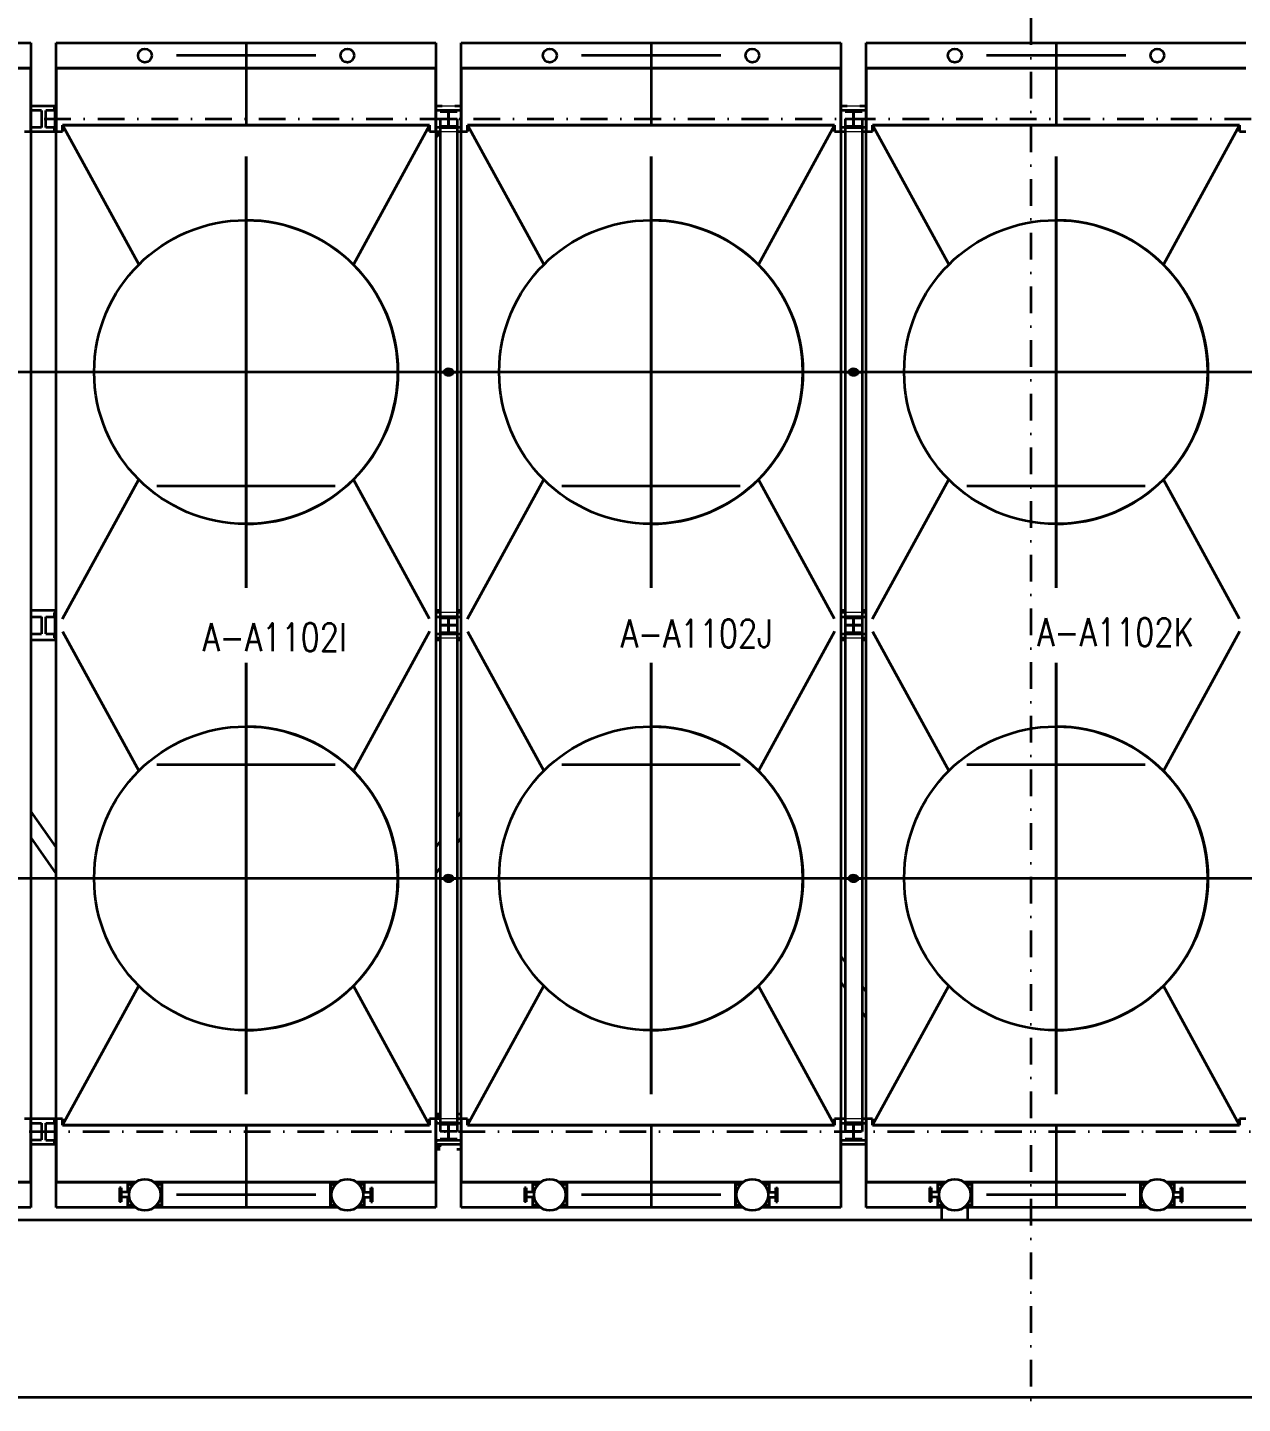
# Model space of a CAD drawing. Header units: inches. Extents: x 3135 to 9031, y -914 to 4011.
# Drawn here: x 7976 to 8530, y 2795 to 3423 of the extents above; entities that cross this region are included whole.
import ezdxf
from ezdxf.enums import TextEntityAlignment as Align

# ---------------------------------------------------------------- set-up
doc = ezdxf.new("R2010")
doc.units = ezdxf.units.IN
doc.header["$MEASUREMENT"] = 0
doc.linetypes.add('DASHDOT2', pattern=[12.700025, 6.350013, -3.175006, 0, -3.175006])
doc.linetypes.add('HIDDEN2', pattern=[0.1875, 0.125, -0.0625])
for name, color, linetype in [('Default', 7, 'Continuous'), ('TF_P_CENTER', 7, 'Continuous'), ('TF_P_Equipment', 7, 'Continuous'), ('TF_P_Steel', 7, 'Continuous')]:
    doc.layers.add(name, color=color, linetype=linetype)
doc.styles.add('ROMANS', font='romans.shx')

# ---------------------------------------------------------------- blocks, each defined once
blk = doc.blocks.new('A$Cdd380a1b')
at = {"layer": 'TF_P_CENTER', "color": 8, "linetype": 'DASHDOT2', "lineweight": 35}
for p, q in [((-39.2426, -8.6142), (-39.2426, -8.9076)), ((-37.7988, -8.6142), (-37.7988, -8.9076)), ((-36.3551, -8.6142), (-36.3551, -8.9076)), ((-38.9943, -8.6593), (-39.4908, -8.6593)), ((-37.5506, -8.6593), (-38.0471, -8.6593)), ((-36.1068, -8.6593), (-36.6034, -8.6593)), ((-39.2426, -9.0185), (-39.2426, -10.556)), ((-39.2426, -10.556), (-39.2426, -9.0185)), ((-37.7989, -9.0185), (-37.7989, -10.556)), ((-37.7988, -10.556), (-37.7988, -9.0185)), ((-36.3551, -9.0185), (-36.3551, -10.556)), ((-36.3551, -10.556), (-36.3551, -9.0185)), ((-39.9176, -9.7873), (-41.4551, -9.7873)), ((-38.4738, -9.7873), (-40.0114, -9.7873)), ((-39.9176, -9.7873), (-39.9176, -9.7873)), ((-37.0301, -9.7873), (-38.5676, -9.7873)), ((-38.4738, -9.7873), (-38.4738, -9.7873)), ((-35.5864, -9.7873), (-37.1239, -9.7873)), ((-39.2426, -10.5109), (-39.2426, -9.8757)), ((-37.7988, -10.5109), (-37.7988, -9.8757)), ((-36.3551, -10.5109), (-36.3551, -9.8757)), ((-39.5602, -10.1933), (-38.925, -10.1933)), ((-38.1164, -10.1933), (-37.4812, -10.1933)), ((-36.6727, -10.1933), (-36.0375, -10.1933)), ((-39.2426, -10.8232), (-39.2426, -12.3607)), ((-39.2426, -12.3607), (-39.2426, -10.8232)), ((-37.7989, -10.8232), (-37.7989, -12.3607)), ((-37.7988, -12.3607), (-37.7988, -10.8232)), ((-36.3551, -12.3607), (-36.3551, -10.8232)), ((-36.3551, -10.8232), (-36.3551, -12.3607)), ((-39.2426, -11.5035), (-39.2426, -10.8683)), ((-37.7988, -11.5035), (-37.7988, -10.8683)), ((-36.3551, -11.5035), (-36.3551, -10.8683)), ((-39.5602, -11.1859), (-38.925, -11.1859)), ((-38.1164, -11.1859), (-37.4812, -11.1859)), ((-36.6727, -11.1859), (-36.0375, -11.1859)), ((-39.9176, -11.592), (-41.4551, -11.592)), ((-38.4738, -11.592), (-40.0114, -11.592)), ((-39.9176, -11.592), (-39.9176, -11.592)), ((-37.0301, -11.592), (-38.5676, -11.592)), ((-38.4738, -11.592), (-38.4738, -11.592)), ((-35.5864, -11.592), (-37.1239, -11.592)), ((-39.2426, -12.4716), (-39.2426, -12.765)), ((-37.7988, -12.4716), (-37.7988, -12.765)), ((-36.3551, -12.4716), (-36.3551, -12.765)), ((-38.9943, -12.7199), (-39.4908, -12.7199)), ((-37.5506, -12.7199), (-38.0471, -12.7199)), ((-36.1068, -12.7199), (-36.6034, -12.7199))]:
    blk.add_line(p, q, dxfattribs=at)
at = {"layer": 'TF_P_Equipment', "color": 8, "linetype": 'Continuous', "lineweight": 35}
for p, q in [((-41.3631, -8.6142), (-40.0096, -8.6142)), ((-40.0096, -8.6142), (-40.0096, -8.7045)), ((-39.9193, -8.6142), (-38.5658, -8.6142)), ((-39.9193, -8.7045), (-39.9193, -8.6142)), ((-38.5658, -8.6142), (-38.5658, -8.7045)), ((-38.4756, -8.6142), (-37.1221, -8.6142)), ((-38.4756, -8.7045), (-38.4756, -8.6142)), ((-37.1221, -8.6142), (-37.1221, -8.7045)), ((-37.0319, -8.6142), (-35.6783, -8.6142)), ((-37.0319, -8.7045), (-37.0319, -8.6142)), ((-40.0096, -8.7045), (-41.3631, -8.7045)), ((-41.3631, -8.7045), (-40.0096, -8.7045)), ((-40.0096, -8.9301), (-40.0096, -8.7045)), ((-40.0096, -8.7045), (-40.0096, -8.9301)), ((-39.9193, -8.7045), (-39.9193, -8.9301)), ((-39.9193, -8.9301), (-39.9193, -8.7045)), ((-38.5658, -8.7045), (-39.9193, -8.7045)), ((-39.9193, -8.7045), (-38.5658, -8.7045)), ((-38.5658, -8.9301), (-38.5658, -8.7045)), ((-38.5658, -8.7045), (-38.5658, -8.9301)), ((-37.1221, -8.7045), (-38.4756, -8.7045)), ((-38.4756, -8.7045), (-37.1221, -8.7045)), ((-38.4756, -8.7045), (-38.4756, -8.9301)), ((-38.4756, -8.9301), (-38.4756, -8.7045)), ((-37.1221, -8.9301), (-37.1221, -8.7045)), ((-37.1221, -8.7045), (-37.1221, -8.9301)), ((-37.0319, -8.7045), (-37.0319, -8.9301)), ((-37.0319, -8.9301), (-37.0319, -8.7045)), ((-35.6783, -8.7045), (-37.0319, -8.7045)), ((-37.0319, -8.7045), (-35.6783, -8.7045)), ((-39.9269, -8.8398), (-39.9269, -8.8548)), ((-39.9269, -8.8398), (-39.9269, -8.8548)), ((-39.9193, -8.8398), (-39.9269, -8.8398)), ((-39.9193, -8.8398), (-39.9269, -8.8398)), ((-38.5436, -8.8398), (-38.5658, -8.8398)), ((-38.5436, -8.8398), (-38.5658, -8.8398)), ((-38.4756, -8.8398), (-38.4979, -8.8398)), ((-38.4756, -8.8398), (-38.4979, -8.8398)), ((-38.4756, -8.8548), (-38.4756, -8.8398)), ((-38.4756, -8.8548), (-38.4756, -8.8398)), ((-37.0998, -8.8398), (-37.1221, -8.8398)), ((-37.0998, -8.8398), (-37.1221, -8.8398)), ((-37.0319, -8.8398), (-37.0541, -8.8398)), ((-37.0319, -8.8398), (-37.0541, -8.8398)), ((-37.0319, -8.8548), (-37.0319, -8.8398)), ((-37.0319, -8.8548), (-37.0319, -8.8398)), ((-39.9269, -8.9151), (-39.9269, -8.9301)), ((-39.9269, -8.9151), (-39.9269, -8.9301)), ((-38.5884, -8.9075), (-39.8968, -8.9075)), ((-39.8968, -8.9075), (-38.5884, -8.9075)), ((-39.8968, -8.9075), (-39.8968, -8.9301)), ((-39.8968, -8.9301), (-39.8968, -8.9075)), ((-39.8968, -8.9075), (-39.6254, -9.4044)), ((-38.5884, -8.9075), (-38.8597, -9.4044)), ((-38.5884, -8.9301), (-38.5884, -8.9075)), ((-38.5884, -8.9075), (-38.5884, -8.9301)), ((-38.4756, -8.9301), (-38.4756, -8.9151)), ((-38.4756, -8.9301), (-38.4756, -8.9151)), ((-38.453, -8.9075), (-38.453, -8.9301)), ((-38.453, -8.9301), (-38.453, -8.9075)), ((-38.453, -8.9075), (-38.1817, -9.4044)), ((-37.1446, -8.9075), (-38.453, -8.9075)), ((-38.453, -8.9075), (-37.1446, -8.9075)), ((-37.1446, -8.9075), (-37.416, -9.4044)), ((-37.1446, -8.9301), (-37.1446, -8.9075)), ((-37.1446, -8.9075), (-37.1446, -8.9301)), ((-37.0319, -8.9301), (-37.0319, -8.9151)), ((-37.0319, -8.9301), (-37.0319, -8.9151)), ((-35.7009, -8.9075), (-37.0093, -8.9075)), ((-37.0093, -8.9075), (-35.7009, -8.9075)), ((-37.0093, -8.9075), (-37.0093, -8.9301)), ((-37.0093, -8.9301), (-37.0093, -8.9075)), ((-37.0093, -8.9075), (-36.7379, -9.4044)), ((-35.7009, -8.9075), (-35.9723, -9.4044)), ((-35.7009, -8.9301), (-35.7009, -8.9075)), ((-35.7009, -8.9075), (-35.7009, -8.9301)), ((-40.0322, -8.9301), (-40.0096, -8.9301)), ((-40.0096, -8.9301), (-40.0096, -12.4492)), ((-39.9269, -8.9301), (-39.9193, -8.9301)), ((-39.9269, -8.9301), (-39.9193, -8.9301)), ((-39.9193, -12.4492), (-39.9193, -8.9301)), ((-39.9193, -8.9301), (-39.8967, -8.9301)), ((-38.5885, -8.9301), (-38.5658, -8.9301)), ((-38.5658, -8.9301), (-38.5509, -8.9301)), ((-38.5658, -8.9301), (-38.5509, -8.9301)), ((-38.5658, -8.9301), (-38.5658, -12.4492)), ((-38.4906, -8.9301), (-38.4756, -8.9301)), ((-38.4906, -8.9301), (-38.4756, -8.9301)), ((-38.4756, -12.4492), (-38.4756, -8.9301)), ((-38.4756, -8.9301), (-38.453, -8.9301)), ((-37.1447, -8.9301), (-37.1221, -8.9301)), ((-37.1221, -8.9301), (-37.1071, -8.9301)), ((-37.1221, -8.9301), (-37.1071, -8.9301)), ((-37.1221, -8.9301), (-37.1221, -12.4492)), ((-37.0468, -8.9301), (-37.0319, -8.9301)), ((-37.0468, -8.9301), (-37.0319, -8.9301)), ((-37.0319, -12.4492), (-37.0319, -8.9301)), ((-37.0319, -8.9301), (-37.0092, -8.9301)), ((-35.701, -8.9301), (-35.6783, -8.9301)), ((-39.8967, -10.6669), (-39.6254, -10.1701)), ((-38.5885, -10.6669), (-38.8597, -10.1701)), ((-38.453, -10.6669), (-38.1817, -10.1701)), ((-37.1447, -10.6669), (-37.416, -10.1701)), ((-37.0092, -10.6669), (-36.7379, -10.1701)), ((-35.701, -10.6669), (-35.9723, -10.1701)), ((-39.9193, -10.6445), (-39.9269, -10.6445)), ((-39.9193, -10.6445), (-39.9269, -10.6445)), ((-39.9269, -10.6445), (-39.9269, -10.6595)), ((-39.9269, -10.6445), (-39.9269, -10.6595)), ((-38.5509, -10.6445), (-38.5658, -10.6445)), ((-38.5509, -10.6445), (-38.5658, -10.6445)), ((-38.4756, -10.6445), (-38.4906, -10.6445)), ((-38.4756, -10.6445), (-38.4906, -10.6445)), ((-38.4756, -10.6595), (-38.4756, -10.6445)), ((-38.4756, -10.6595), (-38.4756, -10.6445)), ((-37.1071, -10.6445), (-37.1221, -10.6445)), ((-37.1071, -10.6445), (-37.1221, -10.6445)), ((-37.0319, -10.6445), (-37.0468, -10.6445)), ((-37.0319, -10.6445), (-37.0468, -10.6445)), ((-37.0319, -10.6595), (-37.0319, -10.6445)), ((-37.0319, -10.6595), (-37.0319, -10.6445)), ((-39.9269, -10.7198), (-39.9269, -10.7347)), ((-39.9269, -10.7198), (-39.9269, -10.7347)), ((-39.9269, -10.7347), (-39.9193, -10.7347)), ((-39.9269, -10.7347), (-39.9193, -10.7347)), ((-39.8967, -10.7123), (-39.6254, -11.2091)), ((-38.5885, -10.7123), (-38.8597, -11.2091)), ((-38.5658, -10.7347), (-38.5509, -10.7347)), ((-38.5658, -10.7347), (-38.5509, -10.7347)), ((-38.4906, -10.7347), (-38.4756, -10.7347)), ((-38.4906, -10.7347), (-38.4756, -10.7347)), ((-38.4756, -10.7347), (-38.4756, -10.7198)), ((-38.4756, -10.7347), (-38.4756, -10.7198)), ((-38.453, -10.7123), (-38.1817, -11.2091)), ((-37.1447, -10.7123), (-37.416, -11.2091)), ((-37.1221, -10.7347), (-37.1071, -10.7347)), ((-37.1221, -10.7347), (-37.1071, -10.7347)), ((-37.0468, -10.7347), (-37.0319, -10.7347)), ((-37.0468, -10.7347), (-37.0319, -10.7347)), ((-37.0319, -10.7347), (-37.0319, -10.7198)), ((-37.0319, -10.7347), (-37.0319, -10.7198)), ((-37.0092, -10.7123), (-36.7379, -11.2091)), ((-35.701, -10.7123), (-35.9723, -11.2091)), ((-39.8968, -12.4718), (-39.6254, -11.9748)), ((-38.5884, -12.4718), (-38.8597, -11.9748)), ((-38.453, -12.4718), (-38.1817, -11.9748)), ((-37.1446, -12.4718), (-37.416, -11.9748)), ((-37.0093, -12.4718), (-36.7379, -11.9748)), ((-35.7009, -12.4718), (-35.9723, -11.9748)), ((-40.0096, -12.4492), (-40.0322, -12.4492)), ((-40.0096, -12.6748), (-40.0096, -12.4492)), ((-40.0096, -12.4492), (-40.0096, -12.6748)), ((-39.9269, -12.4492), (-39.9269, -12.4642)), ((-39.9269, -12.4492), (-39.9269, -12.4642)), ((-39.9193, -12.4492), (-39.9269, -12.4492)), ((-39.9193, -12.4492), (-39.9269, -12.4492)), ((-39.8967, -12.4492), (-39.9193, -12.4492)), ((-39.9193, -12.4492), (-39.9193, -12.6748)), ((-39.9193, -12.6748), (-39.9193, -12.4492)), ((-39.8968, -12.4492), (-39.8968, -12.4718)), ((-39.8968, -12.4718), (-39.8968, -12.4492)), ((-38.5658, -12.4492), (-38.5885, -12.4492)), ((-38.5884, -12.4718), (-38.5884, -12.4492)), ((-38.5884, -12.4492), (-38.5884, -12.4718)), ((-38.5658, -12.6748), (-38.5658, -12.4492)), ((-38.5658, -12.4492), (-38.5658, -12.6748)), ((-38.5509, -12.4492), (-38.5639, -12.4492)), ((-38.5509, -12.4492), (-38.5639, -12.4492)), ((-38.4756, -12.4492), (-38.4906, -12.4492)), ((-38.4756, -12.4492), (-38.4906, -12.4492)), ((-38.4756, -12.4642), (-38.4756, -12.4492)), ((-38.4756, -12.4642), (-38.4756, -12.4492)), ((-38.4756, -12.4492), (-38.4756, -12.6748)), ((-38.4756, -12.6748), (-38.4756, -12.4492)), ((-38.453, -12.4492), (-38.4756, -12.4492)), ((-38.453, -12.4492), (-38.453, -12.4718)), ((-38.453, -12.4718), (-38.453, -12.4492)), ((-37.1221, -12.4492), (-37.1447, -12.4492)), ((-37.1446, -12.4718), (-37.1446, -12.4492)), ((-37.1446, -12.4492), (-37.1446, -12.4718)), ((-37.1071, -12.4492), (-37.1221, -12.4492)), ((-37.1071, -12.4492), (-37.1221, -12.4492)), ((-37.1221, -12.6748), (-37.1221, -12.4492)), ((-37.1221, -12.4492), (-37.1221, -12.6748)), ((-37.0319, -12.4492), (-37.0468, -12.4492)), ((-37.0319, -12.4492), (-37.0468, -12.4492)), ((-37.0092, -12.4492), (-37.0319, -12.4492)), ((-37.0319, -12.4642), (-37.0319, -12.4492)), ((-37.0319, -12.4642), (-37.0319, -12.4492)), ((-37.0319, -12.4492), (-37.0319, -12.6748)), ((-37.0319, -12.6748), (-37.0319, -12.4492)), ((-37.0093, -12.4492), (-37.0093, -12.4718)), ((-37.0093, -12.4718), (-37.0093, -12.4492)), ((-35.6783, -12.4492), (-35.701, -12.4492)), ((-35.7009, -12.4718), (-35.7009, -12.4492)), ((-35.7009, -12.4492), (-35.7009, -12.4718)), ((-39.8968, -12.4718), (-38.5884, -12.4718)), ((-38.5884, -12.4718), (-39.8968, -12.4718)), ((-38.453, -12.4718), (-37.1446, -12.4718)), ((-37.1446, -12.4718), (-38.453, -12.4718)), ((-37.0093, -12.4718), (-35.7009, -12.4718)), ((-35.7009, -12.4718), (-37.0093, -12.4718)), ((-39.9269, -12.5245), (-39.9269, -12.5394)), ((-39.9269, -12.5245), (-39.9269, -12.5394)), ((-39.9269, -12.5394), (-39.9193, -12.5394)), ((-39.9269, -12.5394), (-39.9193, -12.5394)), ((-38.5638, -12.5394), (-38.4756, -12.5394)), ((-38.5638, -12.5394), (-38.4756, -12.5394)), ((-38.4756, -12.5394), (-38.4756, -12.5245)), ((-38.4756, -12.5394), (-38.4756, -12.5245)), ((-37.1221, -12.5394), (-37.0319, -12.5394)), ((-37.1221, -12.5394), (-37.0319, -12.5394)), ((-37.0319, -12.5394), (-37.0319, -12.5245)), ((-37.0319, -12.5394), (-37.0319, -12.5245)), ((-40.2918, -12.6748), (-40.0096, -12.6748)), ((-40.0096, -12.6748), (-40.2918, -12.6748)), ((-40.0096, -12.6748), (-40.0096, -12.765)), ((-39.9193, -12.765), (-39.9193, -12.6748)), ((-39.9193, -12.6748), (-39.6371, -12.6748)), ((-39.6371, -12.6748), (-39.9193, -12.6748)), ((-39.6876, -12.6955), (-39.6937, -12.6955)), ((-39.6937, -12.6955), (-39.6937, -12.7199)), ((-39.6876, -12.6955), (-39.6876, -12.7199)), ((-39.6637, -12.6785), (-39.6484, -12.6861)), ((-39.6637, -12.6785), (-39.6637, -12.711)), ((-39.6637, -12.711), (-39.6637, -12.6785)), ((-39.6416, -12.6785), (-39.6637, -12.6785)), ((-39.6637, -12.6785), (-39.6416, -12.6785)), ((-39.5699, -12.6748), (-38.9152, -12.6748)), ((-38.9152, -12.6748), (-39.5699, -12.6748)), ((-39.5434, -12.6785), (-39.5654, -12.6785)), ((-39.5654, -12.6785), (-39.5434, -12.6785)), ((-39.5434, -12.6785), (-39.5586, -12.6861)), ((-39.5434, -12.7613), (-39.5434, -12.6785)), ((-39.5434, -12.6785), (-39.5434, -12.7613)), ((-38.9418, -12.6785), (-38.9266, -12.6861)), ((-38.9418, -12.6785), (-38.9418, -12.7613)), ((-38.9418, -12.7613), (-38.9418, -12.6785)), ((-38.9198, -12.6785), (-38.9418, -12.6785)), ((-38.9418, -12.6785), (-38.9198, -12.6785)), ((-38.848, -12.6748), (-38.5658, -12.6748)), ((-38.5658, -12.6748), (-38.848, -12.6748)), ((-38.8215, -12.6785), (-38.8435, -12.6785)), ((-38.8435, -12.6785), (-38.8215, -12.6785)), ((-38.8215, -12.6785), (-38.8367, -12.6861)), ((-38.8215, -12.711), (-38.8215, -12.6785)), ((-38.8215, -12.6785), (-38.8215, -12.711)), ((-38.7975, -12.6955), (-38.7914, -12.6955)), ((-38.7975, -12.7199), (-38.7975, -12.6955)), ((-38.7914, -12.7199), (-38.7914, -12.6955)), ((-38.5658, -12.6748), (-38.5658, -12.765)), ((-38.4756, -12.765), (-38.4756, -12.6748)), ((-38.4756, -12.6748), (-38.1934, -12.6748)), ((-38.1934, -12.6748), (-38.4756, -12.6748)), ((-38.2439, -12.6955), (-38.25, -12.6955)), ((-38.25, -12.6955), (-38.25, -12.7199)), ((-38.2439, -12.6955), (-38.2439, -12.7199)), ((-38.2199, -12.6785), (-38.2047, -12.6861)), ((-38.1979, -12.6785), (-38.2199, -12.6785)), ((-38.2199, -12.6785), (-38.1979, -12.6785)), ((-38.2199, -12.6785), (-38.2199, -12.711)), ((-38.2199, -12.711), (-38.2199, -12.6785)), ((-38.1262, -12.6748), (-37.4715, -12.6748)), ((-37.4715, -12.6748), (-38.1262, -12.6748)), ((-38.0996, -12.6785), (-38.1216, -12.6785)), ((-38.1216, -12.6785), (-38.0996, -12.6785)), ((-38.0996, -12.6785), (-38.1148, -12.6861)), ((-38.0996, -12.7613), (-38.0996, -12.6785)), ((-38.0996, -12.6785), (-38.0996, -12.7613)), ((-37.4981, -12.6785), (-37.4981, -12.7613)), ((-37.4981, -12.7613), (-37.4981, -12.6785)), ((-37.476, -12.6785), (-37.4981, -12.6785)), ((-37.4981, -12.6785), (-37.476, -12.6785)), ((-37.4981, -12.6785), (-37.4828, -12.6861)), ((-37.4043, -12.6748), (-37.1221, -12.6748)), ((-37.1221, -12.6748), (-37.4043, -12.6748)), ((-37.3778, -12.6785), (-37.3998, -12.6785)), ((-37.3998, -12.6785), (-37.3778, -12.6785)), ((-37.3778, -12.6785), (-37.393, -12.6861)), ((-37.3778, -12.711), (-37.3778, -12.6785)), ((-37.3778, -12.6785), (-37.3778, -12.711)), ((-37.3538, -12.6955), (-37.3477, -12.6955)), ((-37.3538, -12.7199), (-37.3538, -12.6955)), ((-37.3477, -12.7199), (-37.3477, -12.6955)), ((-37.1221, -12.6748), (-37.1221, -12.765)), ((-37.0319, -12.765), (-37.0319, -12.6748)), ((-37.0319, -12.6748), (-36.7496, -12.6748)), ((-36.7496, -12.6748), (-37.0319, -12.6748)), ((-36.8001, -12.6955), (-36.8063, -12.6955)), ((-36.8063, -12.6955), (-36.8063, -12.7199)), ((-36.8001, -12.6955), (-36.8001, -12.7199)), ((-36.7542, -12.6785), (-36.7762, -12.6785)), ((-36.7762, -12.6785), (-36.7542, -12.6785)), ((-36.7762, -12.6785), (-36.761, -12.6861)), ((-36.7762, -12.6785), (-36.7762, -12.711)), ((-36.7762, -12.711), (-36.7762, -12.6785)), ((-36.6824, -12.6748), (-36.0278, -12.6748)), ((-36.0278, -12.6748), (-36.6824, -12.6748)), ((-36.6559, -12.6785), (-36.6779, -12.6785)), ((-36.6779, -12.6785), (-36.6559, -12.6785)), ((-36.6559, -12.6785), (-36.6711, -12.6861)), ((-36.6559, -12.7613), (-36.6559, -12.6785)), ((-36.6559, -12.6785), (-36.6559, -12.7613)), ((-36.0323, -12.6785), (-36.0543, -12.6785)), ((-36.0543, -12.6785), (-36.0323, -12.6785)), ((-36.0543, -12.6785), (-36.0391, -12.6861)), ((-36.0543, -12.6785), (-36.0543, -12.7613)), ((-36.0543, -12.7613), (-36.0543, -12.6785)), ((-35.9605, -12.6748), (-35.6783, -12.6748)), ((-35.6783, -12.6748), (-35.9605, -12.6748)), ((-35.934, -12.6785), (-35.956, -12.6785)), ((-35.956, -12.6785), (-35.934, -12.6785)), ((-35.934, -12.6785), (-35.9492, -12.6861)), ((-35.934, -12.711), (-35.934, -12.6785)), ((-35.934, -12.6785), (-35.934, -12.711)), ((-35.91, -12.6955), (-35.9039, -12.6955)), ((-35.91, -12.7199), (-35.91, -12.6955)), ((-35.9039, -12.7199), (-35.9039, -12.6955)), ((-39.6937, -12.7199), (-39.6937, -12.7443)), ((-39.6876, -12.7443), (-39.6937, -12.7443)), ((-39.659, -12.711), (-39.6876, -12.711)), ((-39.6876, -12.7199), (-39.6876, -12.7443)), ((-39.659, -12.7288), (-39.6876, -12.7288)), ((-39.6637, -12.7288), (-39.6637, -12.7613)), ((-39.6637, -12.7613), (-39.6637, -12.7288)), ((-38.8261, -12.711), (-38.7975, -12.711)), ((-38.8261, -12.7288), (-38.7975, -12.7288)), ((-38.8215, -12.7613), (-38.8215, -12.7288)), ((-38.8215, -12.7288), (-38.8215, -12.7613)), ((-38.7975, -12.7443), (-38.7975, -12.7199)), ((-38.7975, -12.7443), (-38.7914, -12.7443)), ((-38.7914, -12.7443), (-38.7914, -12.7199)), ((-38.25, -12.7199), (-38.25, -12.7443)), ((-38.2439, -12.7443), (-38.25, -12.7443)), ((-38.2153, -12.711), (-38.2439, -12.711)), ((-38.2439, -12.7199), (-38.2439, -12.7443)), ((-38.2153, -12.7288), (-38.2439, -12.7288)), ((-38.2199, -12.7288), (-38.2199, -12.7613)), ((-38.2199, -12.7613), (-38.2199, -12.7288)), ((-37.3824, -12.711), (-37.3538, -12.711)), ((-37.3824, -12.7288), (-37.3538, -12.7288)), ((-37.3778, -12.7613), (-37.3778, -12.7288)), ((-37.3778, -12.7288), (-37.3778, -12.7613)), ((-37.3538, -12.7443), (-37.3538, -12.7199)), ((-37.3538, -12.7443), (-37.3477, -12.7443)), ((-37.3477, -12.7443), (-37.3477, -12.7199)), ((-36.8063, -12.7199), (-36.8063, -12.7443)), ((-36.8001, -12.7443), (-36.8063, -12.7443)), ((-36.7716, -12.711), (-36.8001, -12.711)), ((-36.8001, -12.7199), (-36.8001, -12.7443)), ((-36.7716, -12.7288), (-36.8001, -12.7288)), ((-36.7762, -12.7288), (-36.7762, -12.7613)), ((-36.7762, -12.7613), (-36.7762, -12.7288)), ((-35.9386, -12.711), (-35.91, -12.711)), ((-35.9386, -12.7288), (-35.91, -12.7288)), ((-35.934, -12.7613), (-35.934, -12.7288)), ((-35.934, -12.7288), (-35.934, -12.7613)), ((-35.91, -12.7443), (-35.91, -12.7199)), ((-35.91, -12.7443), (-35.9039, -12.7443)), ((-35.9039, -12.7443), (-35.9039, -12.7199)), ((-40.0096, -12.765), (-40.2918, -12.765)), ((-39.6371, -12.765), (-39.9193, -12.765)), ((-39.6637, -12.7613), (-39.6484, -12.7537)), ((-39.6637, -12.7613), (-39.6416, -12.7613)), ((-39.6416, -12.7613), (-39.6637, -12.7613)), ((-38.9152, -12.765), (-39.5699, -12.765)), ((-39.5654, -12.7613), (-39.5434, -12.7613)), ((-39.5434, -12.7613), (-39.5654, -12.7613)), ((-39.5434, -12.7613), (-39.5586, -12.7537)), ((-38.9418, -12.7613), (-38.9266, -12.7537)), ((-38.9418, -12.7613), (-38.9197, -12.7613)), ((-38.9197, -12.7613), (-38.9418, -12.7613)), ((-38.5658, -12.765), (-38.8481, -12.765)), ((-38.8435, -12.7613), (-38.8215, -12.7613)), ((-38.8215, -12.7613), (-38.8435, -12.7613)), ((-38.8215, -12.7613), (-38.8367, -12.7537)), ((-38.1933, -12.765), (-38.4756, -12.765)), ((-38.2199, -12.7613), (-38.2047, -12.7537)), ((-38.2199, -12.7613), (-38.1979, -12.7613)), ((-38.1979, -12.7613), (-38.2199, -12.7613)), ((-37.4715, -12.765), (-38.1262, -12.765)), ((-38.1217, -12.7613), (-38.0996, -12.7613)), ((-38.0996, -12.7613), (-38.1217, -12.7613)), ((-38.0996, -12.7613), (-38.1148, -12.7537)), ((-37.4981, -12.7613), (-37.4828, -12.7537)), ((-37.4981, -12.7613), (-37.476, -12.7613)), ((-37.476, -12.7613), (-37.4981, -12.7613)), ((-37.1221, -12.765), (-37.4043, -12.765)), ((-37.3998, -12.7613), (-37.3778, -12.7613)), ((-37.3778, -12.7613), (-37.3998, -12.7613)), ((-37.3778, -12.7613), (-37.393, -12.7537)), ((-36.7496, -12.765), (-37.0319, -12.765)), ((-36.7762, -12.7613), (-36.761, -12.7537)), ((-36.7762, -12.7613), (-36.7541, -12.7613)), ((-36.7541, -12.7613), (-36.7762, -12.7613)), ((-36.0277, -12.765), (-36.6824, -12.765)), ((-36.6779, -12.7613), (-36.6559, -12.7613)), ((-36.6559, -12.7613), (-36.6779, -12.7613)), ((-36.6559, -12.7613), (-36.6711, -12.7537)), ((-36.0543, -12.7613), (-36.0391, -12.7537)), ((-36.0543, -12.7613), (-36.0323, -12.7613)), ((-36.0323, -12.7613), (-36.0543, -12.7613)), ((-35.6783, -12.765), (-35.9606, -12.765)), ((-35.956, -12.7613), (-35.934, -12.7613)), ((-35.934, -12.7613), (-35.956, -12.7613)), ((-35.934, -12.7613), (-35.9492, -12.7537))]:
    blk.add_line(p, q, dxfattribs=at)
at = {"layer": 'TF_P_Equipment', "color": 8, "linetype": 'HIDDEN2', "lineweight": 18}
for p, q in [((-39.9269, -8.8548), (-39.9269, -8.9151)), ((-39.9269, -8.8548), (-39.9269, -8.9151)), ((-38.5658, -8.8398), (-38.5658, -8.8398)), ((-38.5658, -8.8398), (-38.5658, -8.8398)), ((-38.5658, -8.8398), (-38.5658, -8.9301)), ((-38.5658, -8.8398), (-38.5658, -8.9301)), ((-38.4979, -8.8398), (-38.5436, -8.8398)), ((-38.4979, -8.8398), (-38.5436, -8.8398)), ((-38.4756, -8.9151), (-38.4756, -8.8548)), ((-38.4756, -8.9151), (-38.4756, -8.8548)), ((-37.1221, -8.8398), (-37.1221, -8.8398)), ((-37.1221, -8.8398), (-37.1221, -8.8398)), ((-37.1221, -8.8398), (-37.1221, -8.9301)), ((-37.1221, -8.8398), (-37.1221, -8.9301)), ((-37.0541, -8.8398), (-37.0998, -8.8398)), ((-37.0541, -8.8398), (-37.0998, -8.8398)), ((-37.0319, -8.9151), (-37.0319, -8.8548)), ((-37.0319, -8.9151), (-37.0319, -8.8548)), ((-38.5658, -8.9301), (-38.5658, -8.9301)), ((-38.5658, -8.9301), (-38.5658, -8.9301)), ((-38.5509, -8.9301), (-38.4906, -8.9301)), ((-38.5509, -8.9301), (-38.4906, -8.9301)), ((-37.1071, -8.9301), (-37.0468, -8.9301)), ((-37.1071, -8.9301), (-37.0468, -8.9301)), ((-39.9269, -10.6595), (-39.9269, -10.7198)), ((-39.9269, -10.6595), (-39.9269, -10.7198)), ((-38.5658, -10.6445), (-38.5658, -10.7347)), ((-38.5658, -10.6445), (-38.5658, -10.7347)), ((-38.5658, -10.6445), (-38.5658, -10.6445)), ((-38.5658, -10.6445), (-38.5658, -10.6445)), ((-38.4906, -10.6445), (-38.5509, -10.6445)), ((-38.4906, -10.6445), (-38.5509, -10.6445)), ((-38.4756, -10.7198), (-38.4756, -10.6595)), ((-38.4756, -10.7198), (-38.4756, -10.6595)), ((-37.1221, -10.6445), (-37.1221, -10.7347)), ((-37.1221, -10.6445), (-37.1221, -10.7347)), ((-37.1221, -10.6445), (-37.1221, -10.6445)), ((-37.1221, -10.6445), (-37.1221, -10.6445)), ((-37.0468, -10.6445), (-37.1071, -10.6445)), ((-37.0468, -10.6445), (-37.1071, -10.6445)), ((-37.0319, -10.7198), (-37.0319, -10.6595)), ((-37.0319, -10.7198), (-37.0319, -10.6595)), ((-38.5658, -10.7347), (-38.5658, -10.7347)), ((-38.5658, -10.7347), (-38.5658, -10.7347)), ((-38.5509, -10.7347), (-38.4906, -10.7347)), ((-38.5509, -10.7347), (-38.4906, -10.7347)), ((-37.1221, -10.7347), (-37.1221, -10.7347)), ((-37.1221, -10.7347), (-37.1221, -10.7347)), ((-37.1071, -10.7347), (-37.0468, -10.7347)), ((-37.1071, -10.7347), (-37.0468, -10.7347)), ((-38.5639, -12.4492), (-38.5658, -12.4492)), ((-38.5639, -12.4492), (-38.5658, -12.4492)), ((-38.5658, -12.4492), (-38.5658, -12.5394)), ((-38.5658, -12.4492), (-38.5658, -12.5394)), ((-38.4906, -12.4492), (-38.5509, -12.4492)), ((-38.4906, -12.4492), (-38.5509, -12.4492)), ((-37.1221, -12.4492), (-37.1221, -12.5394)), ((-37.1221, -12.4492), (-37.1221, -12.5394)), ((-37.0468, -12.4492), (-37.1071, -12.4492)), ((-37.0468, -12.4492), (-37.1071, -12.4492)), ((-39.9269, -12.4642), (-39.9269, -12.5245)), ((-39.9269, -12.4642), (-39.9269, -12.5245)), ((-38.4756, -12.5245), (-38.4756, -12.4642)), ((-38.4756, -12.5245), (-38.4756, -12.4642)), ((-37.0319, -12.5245), (-37.0319, -12.4642)), ((-37.0319, -12.5245), (-37.0319, -12.4642)), ((-38.5658, -12.5394), (-38.5638, -12.5394)), ((-38.5658, -12.5394), (-38.5638, -12.5394)), ((-37.1221, -12.5394), (-37.1221, -12.5394)), ((-37.1221, -12.5394), (-37.1221, -12.5394))]:
    blk.add_line(p, q, dxfattribs=at)
at = {"layer": 'TF_P_Equipment', "color": 8, "linetype": 'Continuous', "lineweight": 35}
for centre, radius in [((-39.6035, -8.6593), 0.0244), ((-38.8816, -8.6593), 0.0244), ((-38.1598, -8.6593), 0.0244), ((-37.4379, -8.6593), 0.0244), ((-36.716, -8.6593), 0.0244), ((-35.9941, -8.6593), 0.0244), ((-39.2426, -9.7873), 0.5414), ((-39.2426, -9.7873), 0.5414), ((-37.7989, -9.7873), 0.5414), ((-37.7989, -9.7873), 0.5414), ((-36.3551, -9.7873), 0.5414), ((-36.3551, -9.7873), 0.5414), ((-39.2426, -11.592), 0.5414), ((-39.2426, -11.592), 0.5414), ((-37.7989, -11.592), 0.5414), ((-37.7989, -11.592), 0.5414), ((-36.3551, -11.592), 0.5414), ((-36.3551, -11.592), 0.5414), ((-39.6035, -12.7199), 0.0562), ((-38.8816, -12.7199), 0.0562), ((-38.1598, -12.7199), 0.0562), ((-37.4379, -12.7199), 0.0562), ((-36.716, -12.7199), 0.0562), ((-35.9941, -12.7199), 0.0562)]:
    blk.add_circle(centre, radius, dxfattribs=at)
for centre, start, end in [((-39.2426, -9.7873), 45, 90.0012), ((-37.7988, -9.7873), 0, 90.0012), ((-37.7988, -9.7873), 45, 90.0012), ((-37.7988, -9.7873), 269.9988, 90), ((-37.7988, -9.7873), 90, 90.0012), ((-36.3551, -9.7873), 0, 90.0012), ((-36.3551, -9.7873), 45, 90.0012), ((-36.3551, -9.7873), 269.9988, 90), ((-36.3551, -9.7873), 90, 90.0012), ((-39.2426, -9.7873), 315, 45), ((-37.7988, -9.7873), 315, 45), ((-36.3551, -9.7873), 315, 45), ((-37.7988, -9.7873), 269.9988, 0), ((-36.3551, -9.7873), 269.9988, 0), ((-39.2426, -9.7873), 269.9988, 315), ((-37.7988, -9.7873), 269.9988, 315), ((-36.3551, -9.7873), 269.9988, 315), ((-39.2426, -11.592), 0, 90.0012), ((-39.2426, -11.592), 45, 90.0012), ((-39.2426, -11.592), 269.9988, 90), ((-39.2426, -11.592), 90, 90.0012), ((-37.7988, -11.592), 0, 90.0012), ((-37.7988, -11.592), 45, 90.0012), ((-37.7988, -11.592), 269.9988, 90), ((-37.7988, -11.592), 90, 90.0012), ((-36.3551, -11.592), 0, 90.0012), ((-36.3551, -11.592), 45, 90.0012), ((-36.3551, -11.592), 269.9988, 90), ((-36.3551, -11.592), 90, 90.0012), ((-39.2426, -11.592), 315, 45), ((-37.7988, -11.592), 315, 45), ((-36.3551, -11.592), 315, 45), ((-39.2426, -11.592), 269.9988, 0), ((-37.7988, -11.592), 269.9988, 0), ((-36.3551, -11.592), 269.9988, 0), ((-39.2426, -11.592), 269.9988, 315), ((-37.7988, -11.592), 269.9988, 315), ((-36.3551, -11.592), 269.9988, 315)]:
    blk.add_arc(centre, 0.5414, start, end, dxfattribs=at)
at = {"layer": 'TF_P_Steel', "color": 8, "linetype": 'Continuous', "lineweight": 35}
for p, q in [((-39.9193, -8.8391), (-40.0096, -8.8391)), ((-39.972, -8.8548), (-40.0096, -8.8548)), ((-39.972, -8.8548), (-39.972, -8.9151)), ((-39.9193, -8.8548), (-39.957, -8.8548)), ((-39.957, -8.9151), (-39.957, -8.8548)), ((-38.5436, -8.8391), (-38.5658, -8.8391)), ((-38.5207, -8.8548), (-38.5658, -8.8548)), ((-38.5509, -8.8544), (-38.5509, -8.8581)), ((-38.4906, -8.8544), (-38.5509, -8.8544)), ((-38.5509, -8.8581), (-38.5219, -8.8581)), ((-38.5219, -8.8581), (-38.5219, -8.9117)), ((-38.5207, -8.9151), (-38.5207, -8.8548)), ((-38.4756, -8.8548), (-38.5207, -8.8548)), ((-38.5207, -8.8548), (-38.5207, -8.9151)), ((-38.5196, -8.8581), (-38.4906, -8.8581)), ((-38.5196, -8.9117), (-38.5196, -8.8581)), ((-38.4756, -8.8391), (-38.4979, -8.8391)), ((-38.4906, -8.8581), (-38.4906, -8.8544)), ((-37.0998, -8.8391), (-37.1221, -8.8391)), ((-37.077, -8.8548), (-37.1221, -8.8548)), ((-37.0468, -8.8544), (-37.1071, -8.8544)), ((-37.1071, -8.8544), (-37.1071, -8.8581)), ((-37.1071, -8.8581), (-37.0781, -8.8581)), ((-37.0781, -8.8581), (-37.0781, -8.9117)), ((-37.0319, -8.8548), (-37.077, -8.8548)), ((-37.077, -8.9151), (-37.077, -8.8548)), ((-37.077, -8.8548), (-37.077, -8.9151)), ((-37.0758, -8.8581), (-37.0468, -8.8581)), ((-37.0758, -8.9117), (-37.0758, -8.8581)), ((-37.0319, -8.8391), (-37.0541, -8.8391)), ((-37.0468, -8.8581), (-37.0468, -8.8544)), ((-39.972, -8.9151), (-40.0096, -8.9151)), ((-39.9193, -8.9151), (-39.957, -8.9151)), ((-38.5207, -8.9151), (-38.5658, -8.9151)), ((-38.5509, -8.8849), (-38.5509, -9.7873)), ((-38.5509, -8.8849), (-38.4906, -8.8849)), ((-38.5509, -8.9117), (-38.5509, -8.9155)), ((-38.5219, -8.9117), (-38.5509, -8.9117)), ((-38.5509, -8.9155), (-38.4906, -8.9155)), ((-38.4756, -8.9151), (-38.5207, -8.9151)), ((-38.4906, -8.9117), (-38.5196, -8.9117)), ((-38.4906, -8.8849), (-38.4906, -9.7873)), ((-38.4906, -8.9155), (-38.4906, -8.9117)), ((-37.077, -8.9151), (-37.1221, -8.9151)), ((-37.1071, -8.8849), (-37.1071, -9.7873)), ((-37.1071, -8.8849), (-37.0468, -8.8849)), ((-37.0781, -8.9117), (-37.1071, -8.9117)), ((-37.1071, -8.9117), (-37.1071, -8.9155)), ((-37.1071, -8.9155), (-37.0468, -8.9155)), ((-37.0319, -8.9151), (-37.077, -8.9151)), ((-37.0468, -8.9117), (-37.0758, -8.9117)), ((-37.0468, -8.8849), (-37.0468, -9.7873)), ((-37.0468, -8.9155), (-37.0468, -8.9117)), ((-39.9193, -8.9308), (-40.0096, -8.9308)), ((-38.5509, -8.9308), (-38.5658, -8.9308)), ((-38.4756, -8.9308), (-38.4906, -8.9308)), ((-37.1071, -8.9308), (-37.1221, -8.9308)), ((-37.0319, -8.9308), (-37.0468, -8.9308)), ((-38.5376, -9.7873), (-38.5509, -9.7873)), ((-38.5509, -9.7873), (-38.5376, -9.7873)), ((-38.5509, -9.7873), (-38.5509, -10.6896)), ((-38.5066, -9.7873), (-38.5348, -9.7873)), ((-38.5348, -9.7873), (-38.5066, -9.7873)), ((-38.4906, -9.7873), (-38.5038, -9.7873)), ((-38.5038, -9.7873), (-38.4906, -9.7873)), ((-38.4906, -9.7873), (-38.4906, -10.6896)), ((-37.0939, -9.7873), (-37.1071, -9.7873)), ((-37.1071, -9.7873), (-37.1071, -10.6896)), ((-37.1071, -9.7873), (-37.0939, -9.7873)), ((-37.0629, -9.7873), (-37.0911, -9.7873)), ((-37.0911, -9.7873), (-37.0629, -9.7873)), ((-37.0468, -9.7873), (-37.0601, -9.7873)), ((-37.0601, -9.7873), (-37.0468, -9.7873)), ((-37.0468, -9.7873), (-37.0468, -10.6896)), ((-39.9193, -10.637), (-40.0096, -10.637)), ((-38.5509, -10.637), (-38.5658, -10.637)), ((-38.4756, -10.637), (-38.4906, -10.637)), ((-37.1071, -10.637), (-37.1221, -10.637)), ((-37.0319, -10.637), (-37.0468, -10.637)), ((-40.0096, -10.6594), (-39.972, -10.6594)), ((-39.972, -10.6594), (-39.972, -10.7198)), ((-39.957, -10.7198), (-39.957, -10.6595)), ((-39.957, -10.6595), (-39.9193, -10.6595)), ((-38.5658, -10.6595), (-38.5207, -10.6595)), ((-38.5509, -10.6591), (-38.5509, -10.6628)), ((-38.4906, -10.6591), (-38.5509, -10.6591)), ((-38.5509, -10.6628), (-38.5219, -10.6628)), ((-38.5509, -10.6896), (-38.4906, -10.6896)), ((-38.5509, -10.6896), (-38.5509, -11.592)), ((-38.4906, -10.6896), (-38.5509, -10.6896)), ((-38.5219, -10.6628), (-38.5219, -10.7164)), ((-38.5207, -10.7198), (-38.5207, -10.6595)), ((-38.5207, -10.6595), (-38.4756, -10.6595)), ((-38.5207, -10.6595), (-38.5207, -10.7198)), ((-38.5196, -10.6628), (-38.4906, -10.6628)), ((-38.5196, -10.7164), (-38.5196, -10.6628)), ((-38.4906, -10.6628), (-38.4906, -10.6591)), ((-38.4906, -10.6896), (-38.4906, -11.592)), ((-37.1221, -10.6595), (-37.077, -10.6595)), ((-37.0468, -10.6591), (-37.1071, -10.6591)), ((-37.1071, -10.6591), (-37.1071, -10.6628)), ((-37.1071, -10.6628), (-37.0781, -10.6628)), ((-37.1071, -10.6896), (-37.0468, -10.6896)), ((-37.1071, -10.6896), (-37.1071, -11.592)), ((-37.0468, -10.6896), (-37.1071, -10.6896)), ((-37.0781, -10.6628), (-37.0781, -10.7164)), ((-37.077, -10.6595), (-37.077, -10.7198)), ((-37.077, -10.6595), (-37.0319, -10.6595)), ((-37.077, -10.7198), (-37.077, -10.6595)), ((-37.0758, -10.6628), (-37.0468, -10.6628)), ((-37.0758, -10.7164), (-37.0758, -10.6628)), ((-37.0468, -10.6628), (-37.0468, -10.6591)), ((-37.0468, -10.6896), (-37.0468, -11.592)), ((-40.0096, -10.7198), (-39.972, -10.7198)), ((-39.957, -10.7198), (-39.9193, -10.7198)), ((-38.5658, -10.7198), (-38.5207, -10.7198)), ((-38.5219, -10.7164), (-38.5509, -10.7164)), ((-38.5509, -10.7164), (-38.5509, -10.7202)), ((-38.5509, -10.7202), (-38.4906, -10.7202)), ((-38.5207, -10.7198), (-38.4756, -10.7198)), ((-38.4906, -10.7164), (-38.5196, -10.7164)), ((-38.4906, -10.7202), (-38.4906, -10.7164)), ((-37.1221, -10.7198), (-37.077, -10.7198)), ((-37.1071, -10.7164), (-37.1071, -10.7202)), ((-37.0781, -10.7164), (-37.1071, -10.7164)), ((-37.1071, -10.7202), (-37.0468, -10.7202)), ((-37.077, -10.7198), (-37.0319, -10.7198)), ((-37.0468, -10.7164), (-37.0758, -10.7164)), ((-37.0468, -10.7202), (-37.0468, -10.7164)), ((-39.9193, -10.7423), (-40.0096, -10.7423)), ((-38.5509, -10.7423), (-38.5658, -10.7423)), ((-38.4756, -10.7423), (-38.4906, -10.7423)), ((-37.1071, -10.7423), (-37.1221, -10.7423)), ((-37.0319, -10.7423), (-37.0468, -10.7423)), ((-39.9193, -11.4811), (-40.0096, -11.3522)), ((-38.4756, -11.3522), (-38.4906, -11.3735)), ((-39.9193, -11.574), (-40.0096, -11.4451)), ((-38.5509, -11.4597), (-38.5658, -11.481)), ((-38.4756, -11.4451), (-38.4906, -11.4665)), ((-38.5509, -11.5526), (-38.5658, -11.574)), ((-38.4906, -11.592), (-38.5509, -11.592)), ((-38.5509, -11.592), (-38.5509, -12.4943)), ((-38.5509, -11.592), (-38.4906, -11.592)), ((-38.4906, -11.592), (-38.4906, -12.4943)), ((-37.0468, -11.592), (-37.1071, -11.592)), ((-37.1071, -11.592), (-37.1071, -12.4943)), ((-37.1071, -11.592), (-37.0468, -11.592)), ((-37.0468, -11.592), (-37.0468, -12.4943)), ((-37.1071, -11.8892), (-37.1221, -11.8678)), ((-37.1071, -11.9821), (-37.1221, -11.9607)), ((-37.0319, -11.9967), (-37.0468, -11.9753)), ((-37.0319, -12.0896), (-37.0468, -12.0682)), ((-39.9193, -12.4485), (-40.0096, -12.4485)), ((-38.5645, -12.4313), (-38.5509, -12.4313)), ((-38.5509, -12.4485), (-38.5629, -12.4485)), ((-38.4906, -12.4313), (-38.4756, -12.4313)), ((-38.4756, -12.4485), (-38.4906, -12.4485)), ((-37.1071, -12.4485), (-37.1221, -12.4485)), ((-37.0319, -12.4485), (-37.0468, -12.4485)), ((-40.0096, -12.4641), (-39.972, -12.4641)), ((-39.972, -12.4641), (-39.972, -12.5244)), ((-39.957, -12.5245), (-39.957, -12.4642)), ((-39.957, -12.4642), (-39.9193, -12.4642)), ((-38.5658, -12.4642), (-38.5207, -12.4642)), ((-38.4906, -12.4638), (-38.5509, -12.4638)), ((-38.5509, -12.4638), (-38.5509, -12.4675)), ((-38.5509, -12.4675), (-38.5219, -12.4675)), ((-38.4906, -12.4943), (-38.5509, -12.4943)), ((-38.5219, -12.4675), (-38.5219, -12.5211)), ((-38.5207, -12.4642), (-38.4756, -12.4642)), ((-38.5207, -12.5245), (-38.5207, -12.4642)), ((-38.5207, -12.4642), (-38.5207, -12.5245)), ((-38.5196, -12.5211), (-38.5196, -12.4675)), ((-38.5196, -12.4675), (-38.4906, -12.4675)), ((-38.4906, -12.4675), (-38.4906, -12.4638)), ((-37.1221, -12.4642), (-37.077, -12.4642)), ((-37.1071, -12.4638), (-37.1071, -12.4675)), ((-37.0468, -12.4638), (-37.1071, -12.4638)), ((-37.1071, -12.4675), (-37.0781, -12.4675)), ((-37.0468, -12.4943), (-37.1071, -12.4943)), ((-37.0781, -12.4675), (-37.0781, -12.5211)), ((-37.077, -12.4642), (-37.077, -12.5245)), ((-37.077, -12.5245), (-37.077, -12.4642)), ((-37.077, -12.4642), (-37.0319, -12.4642)), ((-37.0758, -12.4675), (-37.0468, -12.4675)), ((-37.0758, -12.5211), (-37.0758, -12.4675)), ((-37.0468, -12.4675), (-37.0468, -12.4638)), ((-40.0096, -12.5244), (-39.972, -12.5244)), ((-39.9193, -12.5402), (-40.0096, -12.5402)), ((-39.957, -12.5245), (-39.9193, -12.5245)), ((-38.5658, -12.5245), (-38.5207, -12.5245)), ((-38.4756, -12.5402), (-38.5629, -12.5402)), ((-38.5509, -12.5211), (-38.5509, -12.5248)), ((-38.5219, -12.5211), (-38.5509, -12.5211)), ((-38.5509, -12.5248), (-38.4906, -12.5248)), ((-38.5207, -12.5245), (-38.4756, -12.5245)), ((-38.4906, -12.5211), (-38.5196, -12.5211)), ((-38.4906, -12.5248), (-38.4906, -12.5211)), ((-37.1221, -12.5245), (-37.077, -12.5245)), ((-37.0319, -12.5402), (-37.1221, -12.5402)), ((-37.0781, -12.5211), (-37.1071, -12.5211)), ((-37.1071, -12.5211), (-37.1071, -12.5248)), ((-37.1071, -12.5248), (-37.0468, -12.5248)), ((-37.077, -12.5245), (-37.0319, -12.5245)), ((-37.0468, -12.5211), (-37.0758, -12.5211)), ((-37.0468, -12.5248), (-37.0468, -12.5211)), ((-38.5645, -12.5574), (-38.5506, -12.5574)), ((-38.4908, -12.5574), (-38.4756, -12.5574)), ((-36.7619, -12.8098), (-36.7619, -12.765)), ((-36.6702, -12.8098), (-36.6702, -12.765)), ((-34.2797, -12.8098), (-47.1832, -12.8098)), ((-34.2728, -13.4421), (-40.5275, -13.4421)), ((-38.5138, -13.4421), (-39.9645, -13.4421))]:
    blk.add_line(p, q, dxfattribs=at)
at = {"layer": 'TF_P_Steel', "color": 8, "linetype": 'DASHDOT2', "lineweight": 35, "ltscale": 0.015}
for points in [[(-36.4453, -5.2739), (-36.4453, -17.4751)], [(-52.396, -8.885), (-32.9262, -8.885)], [(-51.8754, -12.4943), (-32.9262, -12.4943)]]:
    blk.add_lwpolyline(points, dxfattribs=at)
at = {"layer": 'TF_P_Steel', "color": 8, "linetype": 'Continuous', "lineweight": 35}
for centre, radius, start, end in [((-38.611, -8.885), 0.0756, 306.6393, 322.5901), ((-38.611, -8.885), 0.0783, 305.2026, 320.1104), ((-38.611, -12.4943), 0.0783, 39.892, 54.7993), ((-38.611, -12.4943), 0.0756, 37.4126, 53.3627), ((-38.611, -12.4943), 0.0756, 306.6373, 323.3962), ((-38.611, -12.4943), 0.0783, 305.2007, 324.831)]:
    blk.add_arc(centre, radius, start, end, dxfattribs=at)
for centre, major_axis, ratio, start_param, end_param in [((-38.5207, -9.7873), (-0.0169, 0), 0.668965, 5.750169, 6.283185), ((-38.5207, -9.7873), (-0.0169, 0), 0.668965, 0, 3.141593), ((-38.5207, -9.7873), (0.0169, 0), 0.668965, 0, 2.608576), ((-38.5207, -9.7873), (-0.0141, 0), 0.668965, 5.750169, 6.283185), ((-38.5207, -9.7873), (-0.0141, 0), 0.668965, 0, 3.141593), ((-38.5207, -9.7873), (0.0141, 0), 0.668965, 0, 2.608576), ((-37.077, -9.7873), (-0.0169, 0), 0.668965, 5.750169, 6.283185), ((-37.077, -9.7873), (-0.0169, 0), 0.668965, 0, 3.141593), ((-37.077, -9.7873), (0.0169, 0), 0.668965, 0, 2.608576), ((-37.077, -9.7873), (-0.0141, 0), 0.668965, 5.750169, 6.283185), ((-37.077, -9.7873), (-0.0141, 0), 0.668965, 0, 3.141593), ((-37.077, -9.7873), (0.0141, 0), 0.668965, 0, 2.608576), ((-38.5207, -11.592), (-0.0169, 0), 0.668965, 5.750169, 6.283185), ((-38.5207, -11.592), (-0.0169, 0), 0.668965, 0, 3.141593), ((-38.5207, -11.592), (0.0169, 0), 0.668965, 0, 2.608576), ((-38.5207, -11.592), (-0.0141, 0), 0.668965, 5.750169, 6.283185), ((-38.5207, -11.592), (-0.0141, 0), 0.668965, 0, 3.141593), ((-38.5207, -11.592), (0.0141, 0), 0.668965, 0, 2.608576), ((-37.077, -11.592), (-0.0169, 0), 0.668965, 5.750169, 6.283185), ((-37.077, -11.592), (-0.0169, 0), 0.668965, 0, 3.141593), ((-37.077, -11.592), (0.0169, 0), 0.668965, 0, 2.608576), ((-37.077, -11.592), (-0.0141, 0), 0.668965, 5.750169, 6.283185), ((-37.077, -11.592), (-0.0141, 0), 0.668965, 0, 3.141593), ((-37.077, -11.592), (0.0141, 0), 0.668965, 0, 2.608576), ((-38.611, -12.4943), (0, 0.0631), 0.900552, 5.211337, 5.364444), ((-38.611, -12.4943), (0, 0.0631), 0.900552, 4.060334, 4.214157)]:
    blk.add_ellipse(centre, major_axis=major_axis, ratio=ratio, start_param=start_param, end_param=end_param, dxfattribs=at)
at = {"layer": 'Default', "color": 8, "style": 'ROMANS', "width": 0.8}
for s, p in [('A-A1102I', (-39.141, -10.7319)), ('A-A1102J', (-37.6363, -10.7186)), ('A-A1102K', (-36.1434, -10.7147))]:
    blk.add_text(s, height=0.1, dxfattribs=at).set_placement(p, align=Align.MIDDLE_CENTER)

msp = doc.modelspace()

# ---------------------------------------------------------------- block references
at = {"xscale": 128, "yscale": 128, "zscale": 128}
msp.add_blockref('A$Cdd380a1b', (13098.63, 4518.8), dxfattribs=at)

doc.saveas('drawing.dxf')
